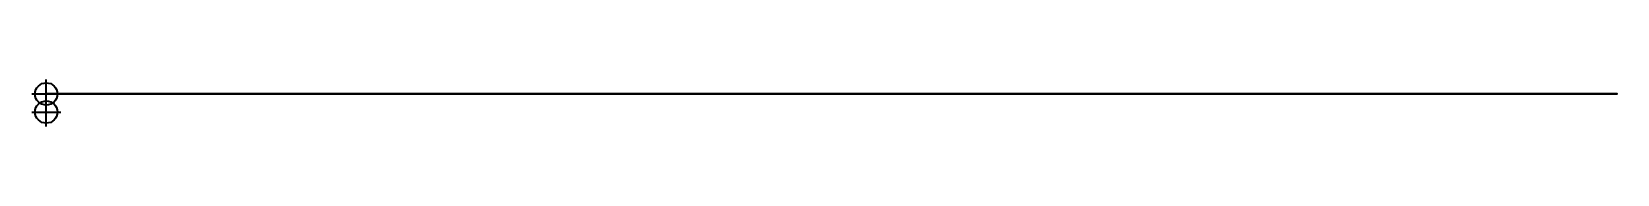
# Model space of a CAD drawing. Header units: inches. Extents: x -0.6 to 70, y -1.5 to 0.7.
import ezdxf

# ---------------------------------------------------------------- set-up
doc = ezdxf.new("R2010")
doc.units = ezdxf.units.IN
doc.header["$MEASUREMENT"] = 0
doc.layers.add('Cabinet Panel', color=7, linetype='Continuous')
doc.layers.add('Position Node', color=1, linetype='Continuous')

msp = doc.modelspace()

# ---------------------------------------------------------------- linework, layer by layer
at = {"layer": 'Cabinet Panel', "extrusion": (0, -1, 0)}
msp.add_lwpolyline([(0, 0), (70, 0), (70, 25.1969), (0, 25.1969)], close=True, dxfattribs=at)
at = {"layer": 'Position Node'}
for p, q in [((-0.65, 0), (0.65, 0)), ((-0.65, 0, 25.1969), (0.65, 0, 25.1969)), ((0, -0.65), (0, 0.65)), ((0, -0.65, 25.1969), (0, 0.65, 25.1969)), ((0, -1.4531), (0, -0.1531)), ((0, -1.4531, 25.1969), (0, -0.1531, 25.1969)), ((-0.65, -0.8031), (0.65, -0.8031)), ((-0.65, -0.8031, 25.1969), (0.65, -0.8031, 25.1969))]:
    msp.add_line(p, q, dxfattribs=at)
for centre in [(0, 0), (0, 0, 25.1969), (0, -0.8031), (0, -0.8031, 25.1969)]:
    msp.add_circle(centre, 0.5, dxfattribs=at)

# ---------------------------------------------------------------- texts
at = {"color": 4, "extrusion": (0, -1, 6.12323e-17), "insert": (14.7241, 0, 15.0282), "char_height": 1.621687, "width": 41.190237, "attachment_point": 1, "text_direction": (1, 0, 0)}
msp.add_mtext('STRETCH TO WIDTH THEN EXPLODE AND EXTRUDE TO THE POSITION NODE OR .8031"', dxfattribs=at)

doc.saveas('drawing.dxf')
